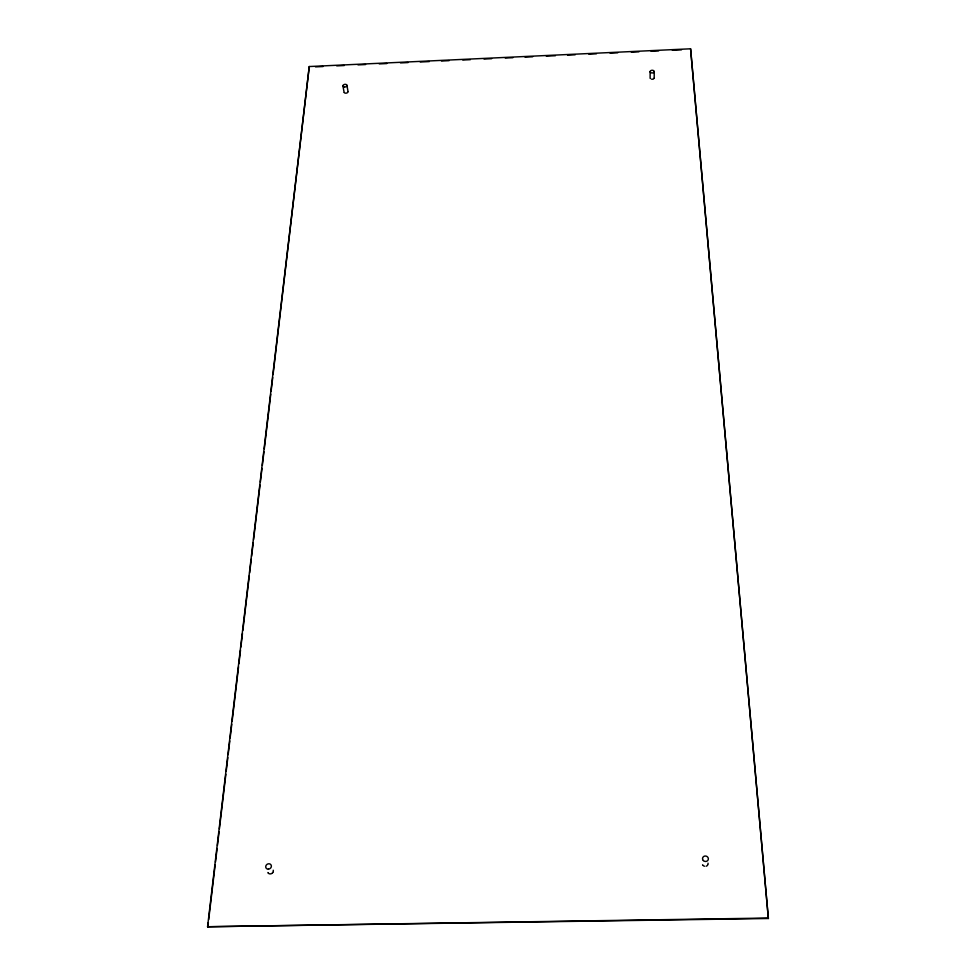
<?xml version="1.0" encoding="UTF-8"?>
<svg xmlns="http://www.w3.org/2000/svg" width="976" height="976" viewBox="0 0 976 976"><rect width="100%" height="100%" fill="white"/><g stroke="black" fill="none" stroke-linecap="round" stroke-linejoin="round"><path stroke-width="1.46" d="M650.126 71.614L650.126 77.873A2.037 1.354 -1.6 0 0 650.345 78.531M654.201 77.885L654.225 71.614A2.05 1.354 -1.7 0 0 651.199 70.443A2.05 1.354 -1.7 0 0 651.102 72.785A2.05 1.354 -1.7 0 0 654.225 71.614M690.581 48.8L768.368 918.501L207.559 926.749L309.258 66.539L690.581 48.8L768.368 918.501M207.79 927.2L208.327 922.662M208.681 919.624L215.123 865.114M215.489 862.089L217.099 848.461M217.453 845.436L219.063 831.808M219.417 828.783L225.859 774.273M226.212 771.247L227.823 757.62M228.177 754.582L229.787 740.955M230.153 737.929L231.763 724.302M232.117 721.276L238.559 666.767M238.913 663.741L240.523 650.114M240.877 647.076L242.487 633.448M242.853 630.423L249.283 575.913M249.649 572.888L251.259 559.26M251.613 556.235L253.223 542.607M253.577 539.569L260.019 485.06M260.372 482.034L261.983 468.407M262.349 465.381L263.959 451.754M264.313 448.728L270.755 394.219M271.108 391.193L272.719 377.566M273.073 374.528L309.258 66.539M315.455 66.868L323.056 66.527M336.72 65.88L344.308 65.526M357.985 64.892L365.573 64.538M379.237 63.904L386.838 63.55M400.502 62.915L408.102 62.562M420.241 62L429.355 61.573M441.506 61.012L449.094 60.658M462.77 60.024L470.359 59.67M484.035 59.036L491.623 58.682M505.287 58.048L512.888 57.694M525.027 57.12L532.628 56.779M546.292 56.132L555.405 55.717M567.556 55.144L575.145 54.79M588.821 54.156L596.409 53.802M610.073 53.168L617.674 52.814M631.338 52.179L638.926 51.826M651.077 51.264L658.678 50.911M672.342 50.276L681.455 49.849M207.559 926.749L768.441 918.038M342.966 86.059L344.064 92.208M346.931 85.302L348.029 91.549M347.956 92.025A2.013 1.33 -9.1 0 1 346.187 93.147A2.013 1.33 -9.1 0 1 344.223 92.549M273.219 870.214A2.928 2.599 -33.7 0 1 273.036 872.093M272.829 872.446A2.928 2.599 -33.7 0 1 272.292 873.081M271.792 873.447A2.928 2.599 -33.7 0 1 268.437 873.276M268.18 873.008A2.928 2.599 -33.7 0 1 267.888 872.532M654.14 78.178A2.037 1.354 -1.6 0 1 653.932 78.531M653.456 78.91A2.037 1.354 -1.6 0 1 651.541 79.178M707.698 865.029A2.928 2.708 17.8 0 1 706.148 866.2M704.513 866.224A2.928 2.708 17.8 0 1 703.232 865.553M702.94 865.273A2.928 2.708 17.8 0 1 702.586 864.773M708.003 863.15A2.928 2.708 17.8 0 1 707.99 864.309M344.077 86.962A2.013 1.33 -9.1 0 0 346.944 85.4A2.013 1.33 -9.1 0 0 343.808 84.68A2.013 1.33 -9.1 0 0 344.077 86.962M268.424 869.165A2.94 2.599 -33.4 0 0 271.072 864.956A2.94 2.599 -33.4 0 0 266.155 865.273A2.94 2.599 -33.4 0 0 268.424 869.165M703.318 860.527A2.94 2.721 17.4 0 0 708.247 859.649A2.94 2.721 17.4 0 0 704.782 856.05A2.94 2.721 17.4 0 0 703.318 860.527"/></g></svg>
